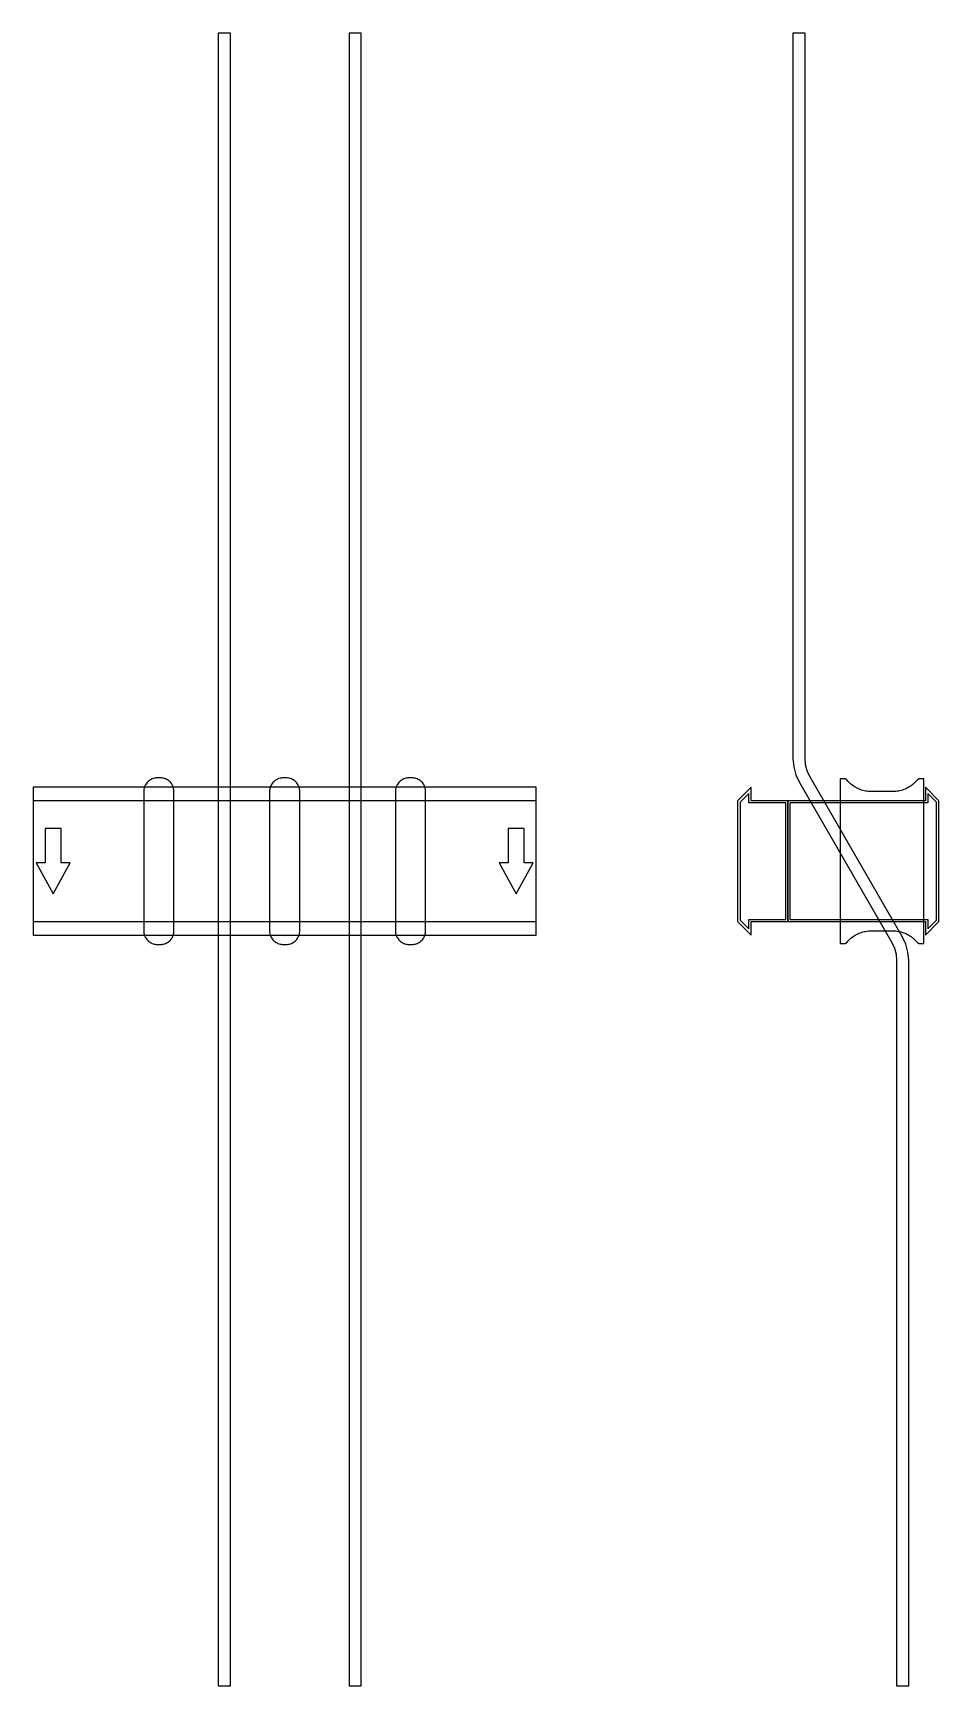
# Model space of a CAD drawing. Extents: x 0 to 900, y -820 to 823.
import ezdxf

# ---------------------------------------------------------------- set-up
doc = ezdxf.new("R2010")
doc.units = 0
doc.layers.add('Halfen', color=7, linetype='CONTINUOUS')

msp = doc.modelspace()

# ---------------------------------------------------------------- linework, layer by layer
at = {"layer": 'Halfen', "color": 7}
for points in [[(196, -819.914), (196, 823.254), (184, 823.254), (184, -819.914)], [(326, -819.914), (326, 823.254), (314, 823.254), (314, -819.914)], [(870, -819.914), (870, -98.785), (869.271, -90.449), (867.105, -82.368), (863.569, -74.785), (771.823, 84.124), (769.171, 89.812), (767.547, 95.873), (767, 102.124), (767, 162.254), (767, 823.254), (755, 823.254), (755, 162.254), (755, 102.124), (755.729, 93.789), (757.895, 85.707), (761.431, 78.124), (853.177, -80.785), (855.829, -86.472), (857.453, -92.533), (858, -98.785), (858, -819.914)], [(140, -69.3), (140, -56.8), (140, 69.3), (139.958, 70.359), (139.834, 71.412), (139.627, 72.452), (139.339, 73.472), (138.972, 74.466), (138.529, 75.429), (138.011, 76.354), (137.422, 77.235), (136.765, 78.068), (136.046, 78.846), (135.268, 79.565), (134.435, 80.222), (133.554, 80.811), (132.629, 81.329), (131.666, 81.772), (130.672, 82.139), (129.652, 82.427), (128.612, 82.634), (127.559, 82.758), (126.5, 82.8), (123.5, 82.8), (122.441, 82.758), (121.388, 82.634), (120.348, 82.427), (119.328, 82.139), (118.334, 81.772), (117.371, 81.329), (116.446, 80.811), (115.565, 80.222), (114.732, 79.565), (113.954, 78.846), (113.235, 78.068), (112.578, 77.235), (111.989, 76.354), (111.471, 75.429), (111.028, 74.466), (110.661, 73.472), (110.373, 72.452), (110.166, 71.412), (110.042, 70.359), (110, 69.3), (110, -56.8), (110, -69.3), (110.042, -70.359), (110.166, -71.412), (110.373, -72.452), (110.661, -73.472), (111.028, -74.466), (111.471, -75.429), (111.989, -76.354), (112.578, -77.235), (113.235, -78.068), (113.954, -78.846), (114.732, -79.565), (115.565, -80.222), (116.446, -80.811), (117.371, -81.329), (118.334, -81.772), (119.328, -82.139), (120.348, -82.427), (121.388, -82.634), (122.441, -82.758), (123.5, -82.8), (126.5, -82.8), (127.559, -82.758), (128.612, -82.634), (129.652, -82.427), (130.672, -82.139), (131.666, -81.772), (132.629, -81.329), (133.554, -80.811), (134.435, -80.222), (135.268, -79.565), (136.046, -78.846), (136.765, -78.068), (137.422, -77.235), (138.011, -76.354), (138.529, -75.429), (138.972, -74.466), (139.339, -73.472), (139.627, -72.452), (139.834, -71.412), (139.958, -70.359), (140, -69.3)], [(265, -69.3), (265, -56.8), (265, 69.3), (264.958, 70.359), (264.834, 71.412), (264.627, 72.452), (264.339, 73.472), (263.972, 74.466), (263.529, 75.429), (263.011, 76.354), (262.422, 77.235), (261.765, 78.068), (261.046, 78.846), (260.268, 79.565), (259.435, 80.222), (258.554, 80.811), (257.629, 81.329), (256.666, 81.772), (255.672, 82.139), (254.652, 82.427), (253.612, 82.634), (252.559, 82.758), (251.5, 82.8), (248.5, 82.8), (247.441, 82.758), (246.388, 82.634), (245.348, 82.427), (244.328, 82.139), (243.334, 81.772), (242.371, 81.329), (241.446, 80.811), (240.565, 80.222), (239.732, 79.565), (238.954, 78.846), (238.235, 78.068), (237.578, 77.235), (236.989, 76.354), (236.471, 75.429), (236.028, 74.466), (235.661, 73.472), (235.373, 72.452), (235.166, 71.412), (235.042, 70.359), (235, 69.3), (235, -56.8), (235, -69.3), (235.042, -70.359), (235.166, -71.412), (235.373, -72.452), (235.661, -73.472), (236.028, -74.466), (236.471, -75.429), (236.989, -76.354), (237.578, -77.235), (238.235, -78.068), (238.954, -78.846), (239.732, -79.565), (240.565, -80.222), (241.446, -80.811), (242.371, -81.329), (243.334, -81.772), (244.328, -82.139), (245.348, -82.427), (246.388, -82.634), (247.441, -82.758), (248.5, -82.8), (251.5, -82.8), (252.559, -82.758), (253.612, -82.634), (254.652, -82.427), (255.672, -82.139), (256.666, -81.772), (257.629, -81.329), (258.554, -80.811), (259.435, -80.222), (260.268, -79.565), (261.046, -78.846), (261.765, -78.068), (262.422, -77.235), (263.011, -76.354), (263.529, -75.429), (263.972, -74.466), (264.339, -73.472), (264.627, -72.452), (264.834, -71.412), (264.958, -70.359), (265, -69.3)], [(390, -69.3), (390, -56.8), (390, 69.3), (389.958, 70.359), (389.834, 71.412), (389.627, 72.452), (389.339, 73.472), (388.972, 74.466), (388.529, 75.429), (388.011, 76.354), (387.422, 77.235), (386.765, 78.068), (386.046, 78.846), (385.268, 79.565), (384.435, 80.222), (383.554, 80.811), (382.629, 81.329), (381.666, 81.772), (380.672, 82.139), (379.652, 82.427), (378.612, 82.634), (377.559, 82.758), (376.5, 82.8), (373.5, 82.8), (372.441, 82.758), (371.388, 82.634), (370.348, 82.427), (369.328, 82.139), (368.334, 81.772), (367.371, 81.329), (366.446, 80.811), (365.565, 80.222), (364.732, 79.565), (363.954, 78.846), (363.235, 78.068), (362.578, 77.235), (361.989, 76.354), (361.471, 75.429), (361.028, 74.466), (360.661, 73.472), (360.373, 72.452), (360.166, 71.412), (360.042, 70.359), (360, 69.3), (360, -56.8), (360, -69.3), (360.042, -70.359), (360.166, -71.412), (360.373, -72.452), (360.661, -73.472), (361.028, -74.466), (361.471, -75.429), (361.989, -76.354), (362.578, -77.235), (363.235, -78.068), (363.954, -78.846), (364.732, -79.565), (365.565, -80.222), (366.446, -80.811), (367.371, -81.329), (368.334, -81.772), (369.328, -82.139), (370.348, -82.427), (371.388, -82.634), (372.441, -82.758), (373.5, -82.8), (376.5, -82.8), (377.559, -82.758), (378.612, -82.634), (379.652, -82.427), (380.672, -82.139), (381.666, -81.772), (382.629, -81.329), (383.554, -80.811), (384.435, -80.222), (385.268, -79.565), (386.046, -78.846), (386.765, -78.068), (387.422, -77.235), (388.011, -76.354), (388.529, -75.429), (388.972, -74.466), (389.339, -73.472), (389.627, -72.452), (389.834, -71.412), (389.958, -70.359), (390, -69.3)], [(0, -73.5), (500, -73.5), (500, 73.5), (0, 73.5)], [(750, -60), (750, 60), (713.5, 60), (713.5, 73.5), (700, 60), (700, -60), (713.5, -73.5), (713.5, -60)], [(748, -58), (748, 58), (711, 58), (711, 67.25), (702.5, 58.75), (702.5, -58.75), (711, -67.25), (711, -58)], [(900, -60), (900, 60), (886.5, 73.5), (886.5, 60), (750, 60), (750, -60), (886.5, -60), (886.5, -73.5)], [(897.5, -58.75), (897.5, 58.75), (889, 67.25), (889, 58), (752, 58), (752, -58), (889, -58), (889, -67.25)], [(885, -81.8), (885, 81.8), (881, 81.8), (880.846, 81.797), (880.691, 81.786), (880.538, 81.769), (880.385, 81.746), (880.234, 81.715), (880.084, 81.678), (879.936, 81.634), (879.789, 81.584), (879.646, 81.527), (879.505, 81.464), (879.366, 81.395), (879.231, 81.32), (879.1, 81.239), (878.972, 81.153), (878.848, 81.06), (878.728, 80.963), (878.613, 80.86), (878.502, 80.752), (878.397, 80.639), (878.296, 80.522), (877.41, 79.491), (876.479, 78.5), (875.505, 77.551), (874.491, 76.646), (873.437, 75.787), (872.347, 74.975), (871.222, 74.211), (870.064, 73.499), (868.876, 72.838), (867.66, 72.23), (866.418, 71.676), (865.153, 71.178), (863.867, 70.736), (862.563, 70.351), (861.243, 70.024), (859.911, 69.756), (858.567, 69.547), (857.216, 69.397), (855.859, 69.307), (854.5, 69.277), (832.5, 69.277), (831.141, 69.307), (829.784, 69.397), (828.433, 69.547), (827.089, 69.756), (825.757, 70.024), (824.437, 70.351), (823.133, 70.736), (821.847, 71.178), (820.582, 71.676), (819.34, 72.23), (818.124, 72.838), (816.936, 73.499), (815.778, 74.211), (814.653, 74.975), (813.563, 75.787), (812.509, 76.646), (811.495, 77.551), (810.521, 78.5), (809.59, 79.491), (808.704, 80.522), (808.603, 80.639), (808.498, 80.752), (808.387, 80.86), (808.272, 80.963), (808.152, 81.06), (808.028, 81.153), (807.9, 81.239), (807.769, 81.32), (807.634, 81.395), (807.495, 81.464), (807.354, 81.527), (807.211, 81.584), (807.064, 81.634), (806.916, 81.678), (806.766, 81.715), (806.615, 81.746), (806.462, 81.769), (806.309, 81.786), (806.154, 81.797), (806, 81.8), (802, 81.8), (802, -81.8), (806, -81.8), (806.154, -81.797), (806.309, -81.786), (806.462, -81.769), (806.615, -81.746), (806.766, -81.715), (806.916, -81.678), (807.064, -81.634), (807.211, -81.584), (807.354, -81.527), (807.495, -81.464), (807.634, -81.395), (807.769, -81.32), (807.9, -81.239), (808.028, -81.153), (808.152, -81.06), (808.272, -80.963), (808.387, -80.86), (808.498, -80.752), (808.603, -80.639), (808.704, -80.522), (809.59, -79.491), (810.521, -78.5), (811.495, -77.551), (812.509, -76.646), (813.563, -75.787), (814.653, -74.975), (815.778, -74.211), (816.936, -73.499), (818.124, -72.838), (819.34, -72.23), (820.582, -71.676), (821.847, -71.178), (823.133, -70.736), (824.437, -70.351), (825.757, -70.024), (827.089, -69.756), (828.433, -69.547), (829.784, -69.397), (831.141, -69.307), (832.5, -69.277), (854.5, -69.277), (855.859, -69.307), (857.216, -69.397), (858.567, -69.547), (859.911, -69.756), (861.243, -70.024), (862.563, -70.351), (863.867, -70.736), (865.153, -71.178), (866.418, -71.676), (867.66, -72.23), (868.876, -72.838), (870.064, -73.499), (871.222, -74.211), (872.347, -74.975), (873.437, -75.787), (874.491, -76.646), (875.505, -77.551), (876.479, -78.5), (877.41, -79.491), (878.296, -80.522), (878.397, -80.639), (878.502, -80.752), (878.613, -80.86), (878.728, -80.963), (878.848, -81.06), (878.972, -81.153), (879.1, -81.239), (879.231, -81.32), (879.366, -81.395), (879.505, -81.464), (879.646, -81.527), (879.789, -81.584), (879.936, -81.634), (880.084, -81.678), (880.234, -81.715), (880.385, -81.746), (880.538, -81.769), (880.691, -81.786), (880.846, -81.797), (881, -81.8)], [(0, -60), (500, -60), (500, 60), (0, 60)], [(20, -32.5), (37, -1.5), (28, -1.5), (28, 32.5), (12, 32.5), (12, -1.5), (3, -1.5)], [(480, -32.5), (497, -1.5), (488, -1.5), (488, 32.5), (472, 32.5), (472, -1.5), (463, -1.5)]]:
    msp.add_lwpolyline(points, close=True, dxfattribs=at)

doc.saveas('drawing.dxf')
